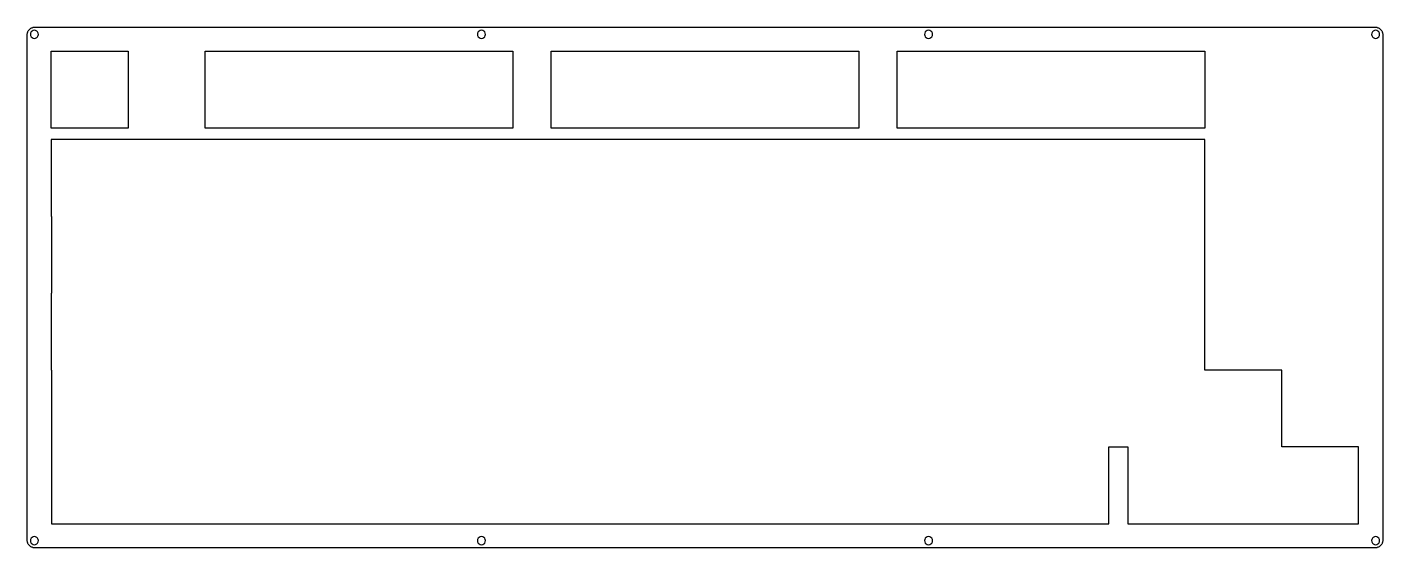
# Model space of a CAD drawing. Extents: x 0 to 336, y 0 to 129.
import ezdxf

# ---------------------------------------------------------------- set-up
doc = ezdxf.new("R2010")
doc.units = 0
doc.layers.get('0').update_dxf_attribs({"linetype": 'CONTINUOUS'})

msp = doc.modelspace()

# ---------------------------------------------------------------- linework, layer by layer
at = {"color": 0}
for p, q in [((0.101975, 127.531), (0.119889, 127.688)), ((0.119889, 127.688), (0.150206, 127.841)), ((0.150206, 127.841), (0.192925, 127.993)), ((0.192925, 127.993), (0.248047, 128.139)), ((0.248047, 128.139), (0.312815, 128.282)), ((0.312815, 128.282), (0.389985, 128.419)), ((0.389985, 128.419), (0.4768, 128.55)), ((0.4768, 128.55), (0.574643, 128.673)), ((0.574643, 128.673), (0.680752, 128.789)), ((0.680752, 128.789), (0.796505, 128.895)), ((0.796505, 128.895), (0.919152, 128.992)), ((0.943956, 127.883), (0.895724, 127.575)), ((0.919152, 128.992), (1.05006, 129.08)), ((1.0859, 128.162), (0.943956, 127.883)), ((1.05006, 129.08), (1.18787, 129.157)), ((1.30776, 128.384), (1.0859, 128.162)), ((1.18787, 129.157), (1.32981, 129.221)), ((1.58612, 128.525), (1.30776, 128.384)), ((1.32981, 129.221), (1.47588, 129.276)), ((1.47588, 129.276), (1.62884, 129.319)), ((1.8948, 128.574), (1.58612, 128.525)), ((1.62884, 129.319), (1.7818, 129.35)), ((1.7818, 129.35), (1.9389, 129.367)), ((2.20486, 128.525), (1.8948, 128.574)), ((1.9389, 129.367), (2.096, 129.374)), ((2.096, 129.374), (333.947, 129.374)), ((2.48185, 128.384), (2.20486, 128.525)), ((2.70509, 128.162), (2.48185, 128.384)), ((2.84703, 127.883), (2.70509, 128.162)), ((2.89526, 127.575), (2.84703, 127.883)), ((111.694, 127.883), (111.646, 127.575)), ((111.836, 128.162), (111.694, 127.883)), ((112.058, 128.384), (111.836, 128.162)), ((112.336, 128.525), (112.058, 128.384)), ((112.645, 128.574), (112.336, 128.525)), ((112.955, 128.525), (112.645, 128.574)), ((113.234, 128.384), (112.955, 128.525)), ((113.454, 128.162), (113.234, 128.384)), ((113.596, 127.883), (113.454, 128.162)), ((113.646, 127.575), (113.596, 127.883)), ((222.444, 127.883), (222.396, 127.575)), ((222.586, 128.162), (222.444, 127.883)), ((222.808, 128.384), (222.586, 128.162)), ((223.086, 128.525), (222.808, 128.384)), ((223.395, 128.574), (223.086, 128.525)), ((223.704, 128.525), (223.395, 128.574)), ((223.984, 128.384), (223.704, 128.525)), ((224.204, 128.162), (223.984, 128.384)), ((224.346, 127.883), (224.204, 128.162)), ((224.396, 127.575), (224.346, 127.883)), ((333.194, 127.883), (333.146, 127.575)), ((333.337, 128.162), (333.194, 127.883)), ((333.558, 128.384), (333.337, 128.162)), ((333.837, 128.525), (333.558, 128.384)), ((334.147, 128.574), (333.837, 128.525)), ((333.947, 129.374), (334.103, 129.367)), ((334.103, 129.367), (334.258, 129.35)), ((334.456, 128.525), (334.147, 128.574)), ((334.258, 129.35), (334.413, 129.319)), ((334.413, 129.319), (334.564, 129.276)), ((334.734, 128.384), (334.456, 128.525)), ((334.564, 129.276), (334.712, 129.221)), ((334.712, 129.221), (334.853, 129.157)), ((334.955, 128.162), (334.734, 128.384)), ((334.853, 129.157), (334.99, 129.08)), ((335.098, 127.883), (334.955, 128.162)), ((334.99, 129.08), (335.121, 128.992)), ((335.147, 127.575), (335.098, 127.883)), ((335.121, 128.992), (335.245, 128.895)), ((335.245, 128.895), (335.361, 128.789)), ((335.361, 128.789), (335.467, 128.673)), ((335.467, 128.673), (335.565, 128.55)), ((335.565, 128.55), (335.651, 128.419)), ((335.651, 128.419), (335.729, 128.282)), ((335.729, 128.282), (335.793, 128.139)), ((335.793, 128.139), (335.849, 127.993)), ((335.849, 127.993), (335.89, 127.841)), ((335.89, 127.841), (335.922, 127.688)), ((335.922, 127.688), (335.94, 127.531)), ((0.095085, 127.374), (0.101975, 127.531)), ((0.095085, 2.21589), (0.095085, 127.374)), ((0.895724, 127.575), (0.943956, 127.265)), ((0.943956, 127.265), (1.0859, 126.988)), ((1.0859, 126.988), (1.30776, 126.764)), ((1.30776, 126.764), (1.58612, 126.623)), ((1.58612, 126.623), (1.8948, 126.574)), ((1.8948, 126.574), (2.20486, 126.623)), ((2.20486, 126.623), (2.48185, 126.764)), ((2.48185, 126.764), (2.70509, 126.988)), ((2.70509, 126.988), (2.84703, 127.265)), ((2.84703, 127.265), (2.89526, 127.575)), ((111.646, 127.575), (111.694, 127.265)), ((111.694, 127.265), (111.836, 126.988)), ((111.836, 126.988), (112.058, 126.764)), ((112.058, 126.764), (112.336, 126.623)), ((112.336, 126.623), (112.645, 126.574)), ((112.645, 126.574), (112.955, 126.623)), ((112.955, 126.623), (113.234, 126.764)), ((113.234, 126.764), (113.454, 126.988)), ((113.454, 126.988), (113.596, 127.265)), ((113.596, 127.265), (113.646, 127.575)), ((222.396, 127.575), (222.444, 127.265)), ((222.444, 127.265), (222.586, 126.988)), ((222.586, 126.988), (222.808, 126.764)), ((222.808, 126.764), (223.086, 126.623)), ((223.086, 126.623), (223.395, 126.574)), ((223.395, 126.574), (223.704, 126.623)), ((223.704, 126.623), (223.984, 126.764)), ((223.984, 126.764), (224.204, 126.988)), ((224.204, 126.988), (224.346, 127.265)), ((224.346, 127.265), (224.396, 127.575)), ((333.146, 127.575), (333.194, 127.265)), ((333.194, 127.265), (333.337, 126.988)), ((333.337, 126.988), (333.558, 126.764)), ((333.558, 126.764), (333.837, 126.623)), ((333.837, 126.623), (334.147, 126.574)), ((334.147, 126.574), (334.456, 126.623)), ((334.456, 126.623), (334.734, 126.764)), ((334.734, 126.764), (334.955, 126.988)), ((334.955, 126.988), (335.098, 127.265)), ((335.098, 127.265), (335.147, 127.575)), ((335.94, 127.531), (335.946, 127.374)), ((335.946, 127.374), (335.946, 2.21589)), ((6.09367, 123.376), (25.1465, 123.376)), ((6.09367, 104.323), (6.09367, 123.376)), ((25.1465, 123.376), (25.1465, 104.323)), ((44.1949, 123.376), (120.395, 123.376)), ((44.1949, 104.323), (44.1949, 123.376)), ((120.395, 123.376), (120.395, 104.323)), ((129.919, 123.376), (206.121, 123.376)), ((129.919, 104.323), (129.919, 123.376)), ((206.121, 123.376), (206.121, 104.323)), ((215.645, 123.376), (291.846, 123.376)), ((215.645, 104.323), (215.645, 123.376)), ((291.846, 123.376), (291.846, 104.323)), ((25.1465, 104.323), (6.09367, 104.323)), ((120.395, 104.323), (44.1949, 104.323)), ((206.121, 104.323), (129.919, 104.323)), ((291.846, 104.323), (215.645, 104.323)), ((6.09367, 101.468), (6.09367, 82.4163)), ((291.846, 101.468), (6.09367, 101.468)), ((291.846, 44.3177), (291.846, 101.468)), ((6.09367, 82.4163), (6.09505, 82.4163)), ((6.09505, 82.4163), (6.09505, 63.3677)), ((6.09505, 63.3677), (6.09367, 63.3677)), ((6.09367, 63.3677), (6.09367, 44.3163)), ((6.09367, 44.3163), (6.09505, 44.3163)), ((6.09505, 44.3163), (6.09505, 6.21633)), ((310.896, 44.3177), (291.846, 44.3177)), ((310.896, 25.2677), (310.896, 44.3177)), ((268.034, 6.21633), (268.034, 25.2663)), ((268.034, 25.2663), (272.795, 25.2663)), ((272.795, 25.2663), (272.795, 6.21633)), ((329.946, 25.2677), (310.896, 25.2677)), ((329.946, 6.21633), (329.946, 25.2677)), ((6.09505, 6.21633), (268.034, 6.21633)), ((272.795, 6.21633), (329.946, 6.21633)), ((0.101975, 2.05879), (0.095085, 2.21589)), ((0.119889, 1.90307), (0.101975, 2.05879)), ((0.150206, 1.74873), (0.119889, 1.90307)), ((0.192925, 1.59852), (0.150206, 1.74873)), ((0.248047, 1.45107), (0.192925, 1.59852)), ((0.312815, 1.30776), (0.248047, 1.45107)), ((0.389985, 1.17133), (0.312815, 1.30776)), ((0.4768, 1.04042), (0.389985, 1.17133)), ((0.574643, 0.916397), (0.4768, 1.04042)), ((0.680752, 0.802019), (0.574643, 0.916397)), ((0.796505, 0.694531), (0.680752, 0.802019)), ((0.919152, 0.598068), (0.796505, 0.694531)), ((0.943956, 2.32475), (0.895724, 2.01607)), ((0.895724, 2.01607), (0.943956, 1.70739)), ((1.05006, 0.511253), (0.919152, 0.598068)), ((1.0859, 2.60449), (0.943956, 2.32475)), ((0.943956, 1.70739), (1.0859, 1.42765)), ((1.18787, 0.434082), (1.05006, 0.511253)), ((1.30776, 2.82498), (1.0859, 2.60449)), ((1.0859, 1.42765), (1.30776, 1.20716)), ((1.32981, 0.367937), (1.18787, 0.434082)), ((1.58612, 2.96692), (1.30776, 2.82498)), ((1.30776, 1.20716), (1.58612, 1.06522)), ((1.47588, 0.314193), (1.32981, 0.367937)), ((1.62884, 0.271473), (1.47588, 0.314193)), ((1.8948, 3.01653), (1.58612, 2.96692)), ((1.58612, 1.06522), (1.8948, 1.01562)), ((1.7818, 0.241157), (1.62884, 0.271473)), ((1.9389, 0.221864), (1.7818, 0.241157)), ((2.20486, 2.96692), (1.8948, 3.01653)), ((1.8948, 1.01562), (2.20486, 1.06522)), ((2.096, 0.216352), (1.9389, 0.221864)), ((333.945, 0.216352), (2.096, 0.216352)), ((2.48185, 2.82498), (2.20486, 2.96692)), ((2.20486, 1.06522), (2.48185, 1.20716)), ((2.70509, 2.60449), (2.48185, 2.82498)), ((2.48185, 1.20716), (2.70509, 1.42765)), ((2.84703, 2.32475), (2.70509, 2.60449)), ((2.70509, 1.42765), (2.84703, 1.70739)), ((2.89526, 2.01607), (2.84703, 2.32475)), ((2.84703, 1.70739), (2.89526, 2.01607)), ((111.694, 2.32475), (111.646, 2.01607)), ((111.646, 2.01607), (111.694, 1.70739)), ((111.836, 2.60449), (111.694, 2.32475)), ((111.694, 1.70739), (111.836, 1.42765)), ((112.058, 2.82498), (111.836, 2.60449)), ((111.836, 1.42765), (112.058, 1.20716)), ((112.336, 2.96692), (112.058, 2.82498)), ((112.058, 1.20716), (112.336, 1.06522)), ((112.645, 3.01653), (112.336, 2.96692)), ((112.336, 1.06522), (112.645, 1.01562)), ((112.955, 2.96692), (112.645, 3.01653)), ((112.645, 1.01562), (112.955, 1.06522)), ((113.234, 2.82498), (112.955, 2.96692)), ((112.955, 1.06522), (113.234, 1.20716)), ((113.454, 2.60449), (113.234, 2.82498)), ((113.234, 1.20716), (113.454, 1.42765)), ((113.596, 2.32475), (113.454, 2.60449)), ((113.454, 1.42765), (113.596, 1.70739)), ((113.646, 2.01607), (113.596, 2.32475)), ((113.596, 1.70739), (113.646, 2.01607)), ((222.444, 2.32475), (222.396, 2.01607)), ((222.396, 2.01607), (222.444, 1.70739)), ((222.586, 2.60449), (222.444, 2.32475)), ((222.444, 1.70739), (222.586, 1.42765)), ((222.808, 2.82498), (222.586, 2.60449)), ((222.586, 1.42765), (222.808, 1.20716)), ((223.086, 2.96692), (222.808, 2.82498)), ((222.808, 1.20716), (223.086, 1.06522)), ((223.395, 3.01653), (223.086, 2.96692)), ((223.086, 1.06522), (223.395, 1.01562)), ((223.704, 2.96692), (223.395, 3.01653)), ((223.395, 1.01562), (223.704, 1.06522)), ((223.984, 2.82498), (223.704, 2.96692)), ((223.704, 1.06522), (223.984, 1.20716)), ((224.204, 2.60449), (223.984, 2.82498)), ((223.984, 1.20716), (224.204, 1.42765)), ((224.346, 2.32475), (224.204, 2.60449)), ((224.204, 1.42765), (224.346, 1.70739)), ((224.396, 2.01607), (224.346, 2.32475)), ((224.346, 1.70739), (224.396, 2.01607)), ((333.194, 2.32475), (333.146, 2.01607)), ((333.146, 2.01607), (333.194, 1.70739)), ((333.337, 2.60449), (333.194, 2.32475)), ((333.194, 1.70739), (333.337, 1.42765)), ((333.558, 2.82498), (333.337, 2.60449)), ((333.337, 1.42765), (333.558, 1.20716)), ((333.837, 2.96692), (333.558, 2.82498)), ((333.558, 1.20716), (333.837, 1.06522)), ((334.147, 3.01653), (333.837, 2.96692)), ((333.837, 1.06522), (334.147, 1.01562)), ((334.103, 0.221864), (333.945, 0.216352)), ((334.258, 0.241157), (334.103, 0.221864)), ((334.456, 2.96692), (334.147, 3.01653)), ((334.147, 1.01562), (334.456, 1.06522)), ((334.413, 0.271473), (334.258, 0.241157)), ((334.564, 0.314193), (334.413, 0.271473)), ((334.734, 2.82498), (334.456, 2.96692)), ((334.456, 1.06522), (334.734, 1.20716)), ((334.712, 0.367937), (334.564, 0.314193)), ((334.853, 0.434082), (334.712, 0.367937)), ((334.955, 2.60449), (334.734, 2.82498)), ((334.734, 1.20716), (334.955, 1.42765)), ((334.99, 0.511253), (334.853, 0.434082)), ((335.098, 2.32475), (334.955, 2.60449)), ((334.955, 1.42765), (335.098, 1.70739)), ((335.121, 0.598068), (334.99, 0.511253)), ((335.147, 2.01607), (335.098, 2.32475)), ((335.098, 1.70739), (335.147, 2.01607)), ((335.245, 0.694531), (335.121, 0.598068)), ((335.361, 0.802019), (335.245, 0.694531)), ((335.467, 0.916397), (335.361, 0.802019)), ((335.565, 1.04042), (335.467, 0.916397)), ((335.651, 1.17133), (335.565, 1.04042)), ((335.729, 1.30776), (335.651, 1.17133)), ((335.793, 1.45107), (335.729, 1.30776)), ((335.849, 1.59852), (335.793, 1.45107)), ((335.89, 1.74873), (335.849, 1.59852)), ((335.922, 1.90307), (335.89, 1.74873)), ((335.94, 2.05879), (335.922, 1.90307)), ((335.946, 2.21589), (335.94, 2.05879))]:
    msp.add_line(p, q, dxfattribs=at)

doc.saveas('drawing.dxf')
